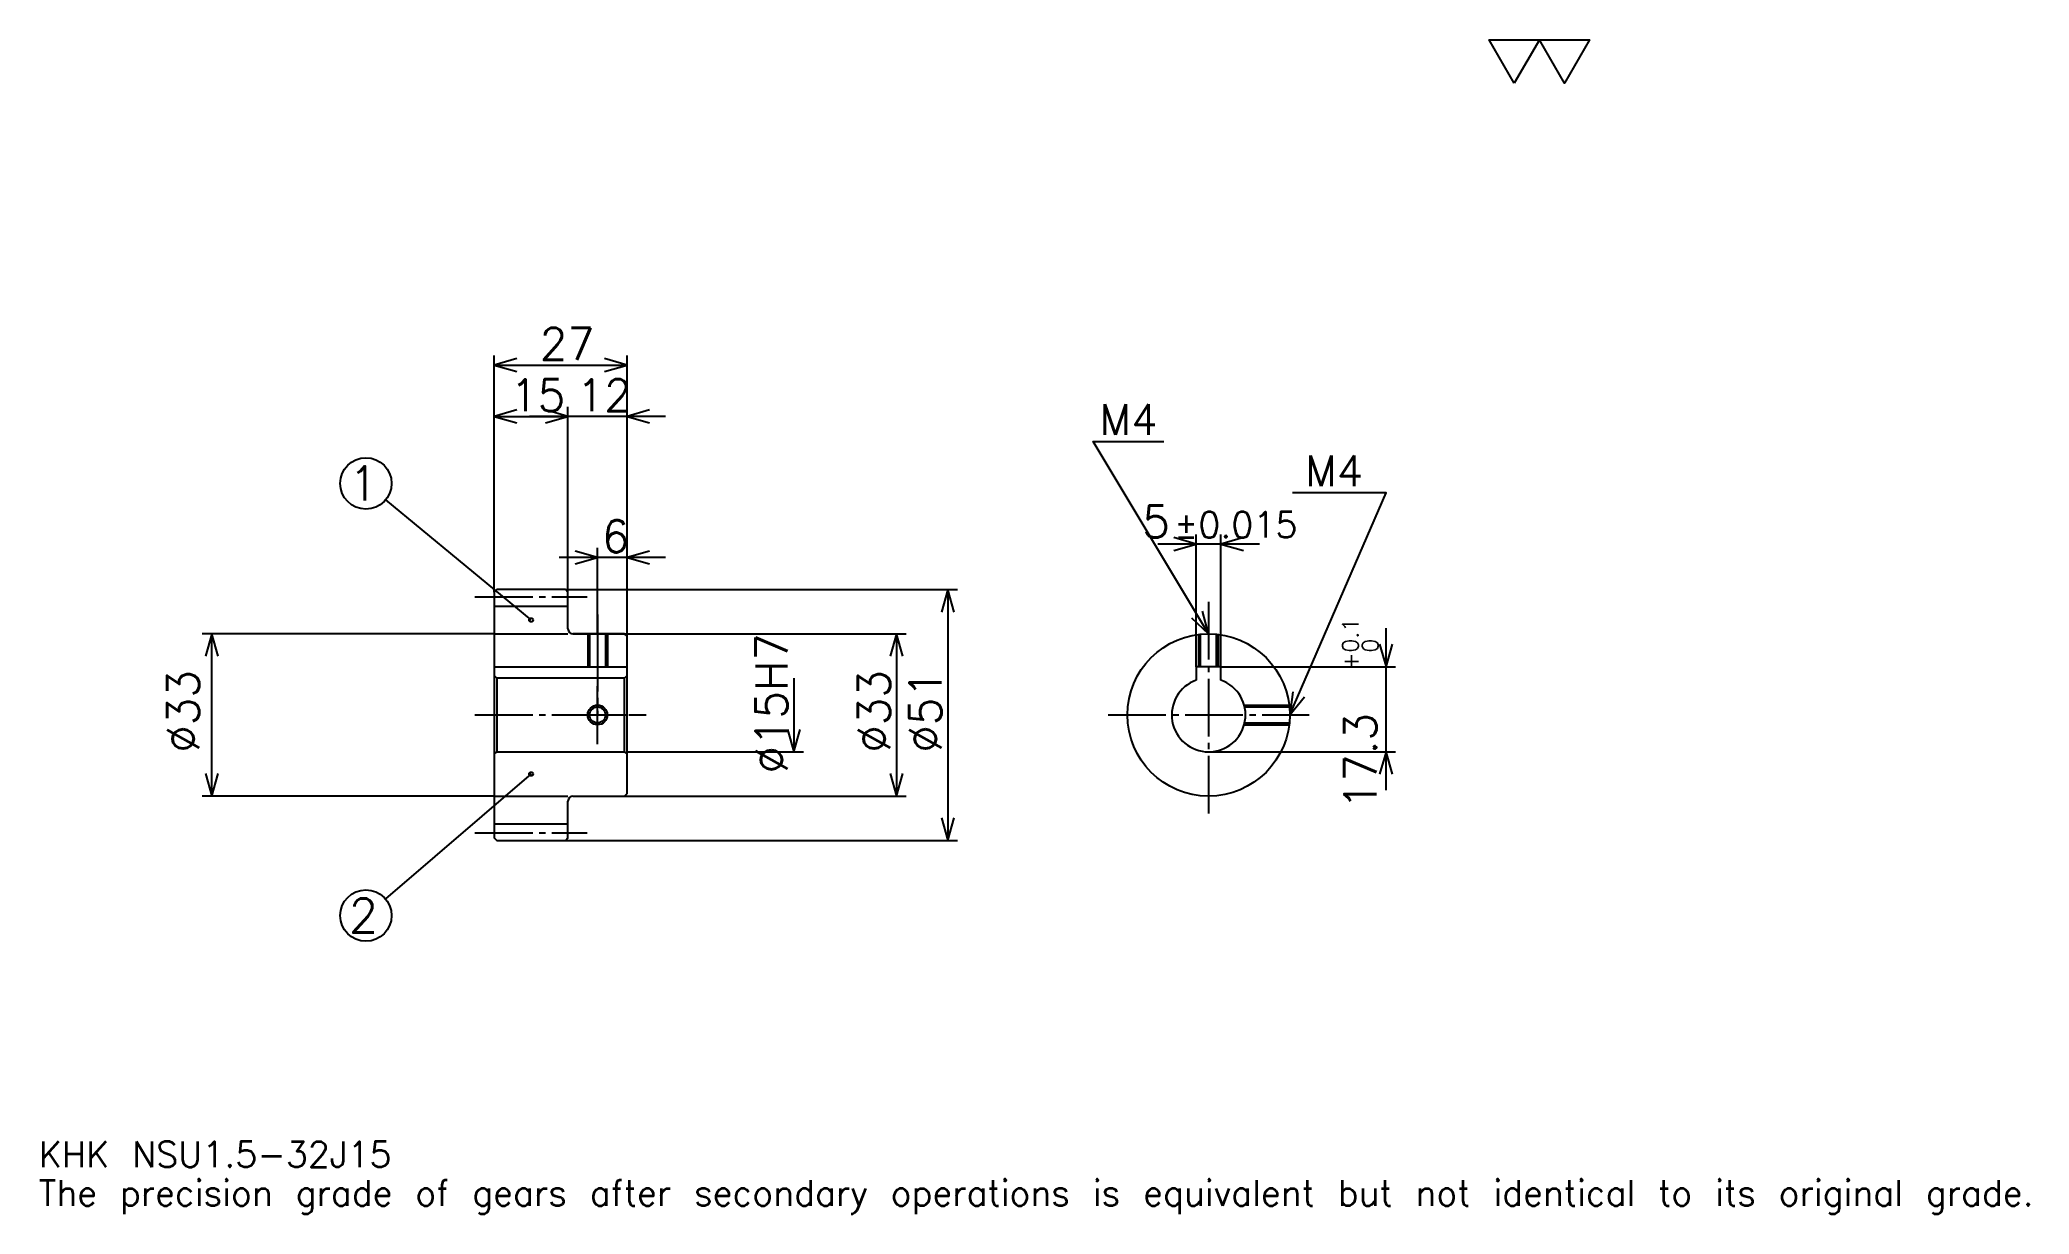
# Model space of a CAD drawing. Extents: x 13 to 418, y 5 to 244.
import ezdxf

# ---------------------------------------------------------------- set-up
doc = ezdxf.new("R2010")
doc.units = 0
doc.linetypes.add('DASHDOT', pattern=[15.652174, 11.73913, -1.304348, 1.304348, -1.304348])
doc.layers.get('0').update_dxf_attribs({"linetype": 'CONTINUOUS'})
doc.layers.add('DASHDOT', color=6, linetype='DASHDOT')
doc.styles.add('KANJI', font='TXT', dxfattribs={"bigfont": 'BIGFONT'})

msp = doc.modelspace()

# ---------------------------------------------------------------- linework, layer by layer
at = {"color": 5}
for p, q in [((105.652168, 131.804352), (105.652168, 179.41304)), ((132.652161, 131.804352), (132.652161, 179.41304)), ((105.652168, 177.456512), (132.652161, 177.456512)), ((105.652168, 167.021729), (120.652168, 167.021729)), ((140.478256, 167.021729), (112.82608, 167.021729)), ((120.652168, 131.804352), (120.652168, 168.978256)), ((113.152168, 125.616844), (83.585938, 150.066406)), ((248.391296, 116.104347), (248.391296, 143.021744)), ((253.391296, 116.104347), (253.391296, 143.021744)), ((140.478256, 138.32608), (118.82608, 138.32608)), ((126.652168, 131.804352), (126.652168, 140.282608)), ((261.217377, 141.065216), (240.565216, 141.065216)), ((105.652168, 131.304352), (105.652168, 131.804352)), ((120.152168, 131.804352), (132.652161, 131.804352)), ((120.652168, 131.304352), (120.652168, 131.804352)), ((126.652168, 122.804344), (126.652168, 131.804352)), ((126.652168, 122.804344), (126.652168, 131.804352)), ((132.652161, 131.804352), (199.82608, 131.804352)), ((132.652161, 122.304344), (132.652161, 131.804352)), ((197.869568, 131.804352), (197.869568, 80.804344)), ((105.652168, 122.804344), (46.304344, 122.804344)), ((48.260864, 89.804344), (48.260864, 122.804344)), ((121.652168, 122.804344), (132.652161, 122.804344)), ((132.652161, 122.804344), (189.391296, 122.804344)), ((187.434784, 122.804344), (187.434784, 89.804344)), ((286.956512, 90.978256), (286.956512, 123.930435)), ((166.565216, 113.804344), (166.565216, 98.804344)), ((253.391296, 116.104347), (288.913055, 116.104347)), ((132.652161, 98.804344), (168.521729, 98.804344)), ((250.891296, 98.804344), (288.913055, 98.804344)), ((113.152168, 94.304344), (83.526657, 68.912689)), ((105.652168, 89.804344), (46.304344, 89.804344)), ((121.652168, 89.804344), (132.652161, 89.804344)), ((132.652161, 89.804344), (189.391296, 89.804344)), ((120.152168, 80.804344), (132.652161, 80.804344)), ((132.652161, 80.804344), (199.82608, 80.804344))]:
    msp.add_line(p, q, dxfattribs=at)
at = {"color": 4}
for p, q in [((105.652168, 128.429352), (120.652168, 128.429352)), ((105.652168, 122.804344), (120.652168, 122.804344)), ((105.652168, 116.104347), (132.652161, 116.104347)), ((106.152168, 113.804344), (106.152168, 98.804344)), ((132.152161, 113.804344), (132.652161, 114.304344)), ((132.152161, 98.804344), (132.652161, 98.304344)), ((105.652168, 89.804344), (120.652168, 89.804344)), ((105.652168, 84.179344), (120.652168, 84.179344))]:
    msp.add_line(p, q, dxfattribs=at)
at = {"color": 7}
msp.add_lwpolyline([(313.043488, 234.782608), (307.956543, 243.600006), (328.304352, 243.600006), (323.217407, 234.782608), (318.130432, 243.600006), (313.043488, 234.782608)], dxfattribs=at)
at = {"color": 5}
for points in [[(110.217384, 178.760864), (105.652168, 177.456512), (110.217384, 176.152176)], [(128.086945, 176.152176), (132.652161, 177.456512), (128.086945, 178.760864)], [(110.217384, 168.32608), (105.652168, 167.021729), (110.217384, 165.717392)], [(116.086952, 165.717392), (120.652168, 167.021729), (116.086952, 168.32608)], [(116.086952, 165.717392), (120.652168, 167.021729), (116.086952, 168.32608)], [(137.217392, 168.32608), (132.652161, 167.021729), (137.217392, 165.717392)], [(250.891296, 122.804344), (227.41304, 161.934784), (241.760864, 161.934784)], [(267.391296, 106.304344), (286.956512, 151.5), (267.913055, 151.5)], [(243.82608, 139.760864), (248.391296, 141.065216), (243.82608, 142.369568)], [(257.956512, 142.369568), (253.391296, 141.065216), (257.956512, 139.760864)], [(122.086952, 137.021729), (126.652168, 138.32608), (122.086952, 139.630432)], [(137.217392, 139.630432), (132.652161, 138.32608), (137.217392, 137.021729)], [(199.173904, 127.239128), (197.869568, 131.804352), (196.565216, 127.239128)], [(247.424042, 126.047905), (250.891296, 122.804344), (249.66098, 127.390068)], [(49.565212, 118.239128), (48.260864, 122.804344), (46.956516, 118.239128)], [(188.73912, 118.239128), (187.434784, 122.804344), (186.130432, 118.239128)], [(285.652161, 120.669563), (286.956512, 116.104347), (288.260864, 120.669563)], [(268.007935, 111.012032), (267.391296, 106.304344), (270.401947, 109.975662)], [(165.260864, 103.36956), (166.565216, 98.804344), (167.869568, 103.36956)], [(288.260864, 94.239128), (286.956512, 98.804344), (285.652161, 94.239128)], [(46.956516, 94.36956), (48.260864, 89.804344), (49.565212, 94.36956)], [(186.130432, 94.36956), (187.434784, 89.804344), (188.73912, 94.36956)], [(196.565216, 85.36956), (197.869568, 80.804344), (199.173904, 85.36956)]]:
    msp.add_lwpolyline(points, dxfattribs=at)
at = {"color": 4}
for points in [[(120.652168, 123.804344), (120.652168, 131.304352), (120.152168, 131.804352), (106.152168, 131.804352), (105.652168, 131.304352), (105.652168, 98.304344)], [(121.652168, 89.804344), (132.152161, 89.804344), (132.652161, 90.304344), (132.652161, 122.304344), (132.152161, 122.804344), (121.652168, 122.804344)], [(124.652168, 122.804344), (124.652168, 116.104347)], [(125.032166, 122.804344), (125.032166, 116.104347)], [(128.272171, 122.804344), (128.272171, 116.104347)], [(128.652161, 122.804344), (128.652161, 116.104347)], [(248.891296, 116.104347), (248.891296, 122.682686)], [(249.271301, 116.104347), (249.271301, 122.724625)], [(252.511292, 116.104347), (252.511292, 122.724625)], [(252.891296, 116.104347), (252.891296, 122.682686)], [(105.652168, 98.304344), (106.152168, 98.804344), (132.152161, 98.804344), (132.152161, 113.804344), (106.152168, 113.804344), (105.652168, 114.304344)], [(253.391296, 113.375412), (253.391296, 116.104347), (248.391296, 116.104347), (248.391296, 113.375412)], [(258.11972, 108.304344), (267.269653, 108.304344)], [(258.214264, 107.924347), (267.311584, 107.924347)], [(258.11972, 104.304344), (267.269653, 104.304344)], [(258.214264, 104.684341), (267.311584, 104.684341)], [(105.652168, 98.304344), (105.652168, 81.304344), (106.152168, 80.804344), (120.152168, 80.804344), (120.652168, 81.304344), (120.652168, 88.804344)]]:
    msp.add_lwpolyline(points, dxfattribs=at)
at = {"color": 5}
for centre, radius in [((79.565216, 153.391296), 5.217391), ((113.152168, 125.616844), 0.391304), ((113.152168, 94.304344), 0.391304), ((79.565216, 65.517387), 5.217391)]:
    msp.add_circle(centre, radius, dxfattribs=at)
at = {"color": 4}
for centre, radius in [((250.891296, 106.304344), 16.5), ((126.652168, 106.304344), 1.62)]:
    msp.add_circle(centre, radius, dxfattribs=at)
at = {"color": 7}
msp.add_circle((126.652168, 106.304344), 2, dxfattribs=at)
at = {"color": 4}
for centre, radius, start, end in [((121.652168, 123.804344), 1, 180, 270), ((250.891296, 106.304344), 7.5, 109.47122094, 70.52877906), ((121.652168, 88.804344), 1, 90, 180)]:
    msp.add_arc(centre, radius, start, end, dxfattribs=at)
at = {"layer": 'DASHDOT', "color": 7}
for p, q in [((101.739128, 130.304352), (124.565216, 130.304352)), ((250.891296, 129.32608), (250.891296, 85.891296)), ((126.652168, 122.804344), (126.652168, 106.304344)), ((101.739128, 106.304344), (136.565216, 106.304344)), ((230.478256, 106.304344), (271.304352, 106.304344)), ((101.739128, 82.304344), (124.565216, 82.304344))]:
    msp.add_line(p, q, dxfattribs=at)
for points in [[(126.652168, 126.717392), (126.652168, 112.191299)], [(126.652168, 100.391304), (126.652168, 112.217384)], [(120.73912, 106.304344), (132.565216, 106.304344)]]:
    msp.add_lwpolyline(points, dxfattribs=at)

# ---------------------------------------------------------------- texts
at = {"color": 7, "style": 'KANJI'}
for s, height, p in [('27', 6.521739, (114.91304, 178.5)), ('15', 6.521739, (108.91304, 168.065216)), ('12', 6.521739, (122.41304, 168.065216)), ('M4', 6.26087, (228.717377, 163.239136)), ('M4', 6.26087, (270.521729, 152.804352)), ('1', 6.956522, (76.086952, 149.91304)), ('6', 6.521739, (127.5326, 139.369568)), ('5', 6.521739, (237.429138, 142.369568)), ('%%p0.015', 5.217391, (243.884857, 142.369568)), ('2', 6.956522, (76.086952, 62.039127)), ('KHK NSU1.5-32J15', 5.217391, (13.043478, 14.347826)), ('The precision grade of gears after secondary operations is equivalent but not identical to its original grade.', 5.217391, (13.043478, 6.521739))]:
    msp.add_text(s, height=height, dxfattribs=at).set_placement(p)
for s, height, p in [('%%c15H7', 6.521739, (165.260864, 94.402168)), ('0.1', 3.26087, (281.347839, 119.009369)), ('0', 3.26087, (285.391296, 119.009369)), ('+', 3.26087, (281.347839, 115.357201)), ('%%c33', 6.521739, (45.652168, 98.641304)), ('%%c33', 6.521739, (186.130432, 98.641296)), ('%%c51', 6.521739, (196.565216, 98.641296)), ('17.3', 6.521739, (285, 87.128525))]:
    msp.add_text(s, height=height, rotation=90, dxfattribs=at).set_placement(p)

doc.saveas('drawing.dxf')
